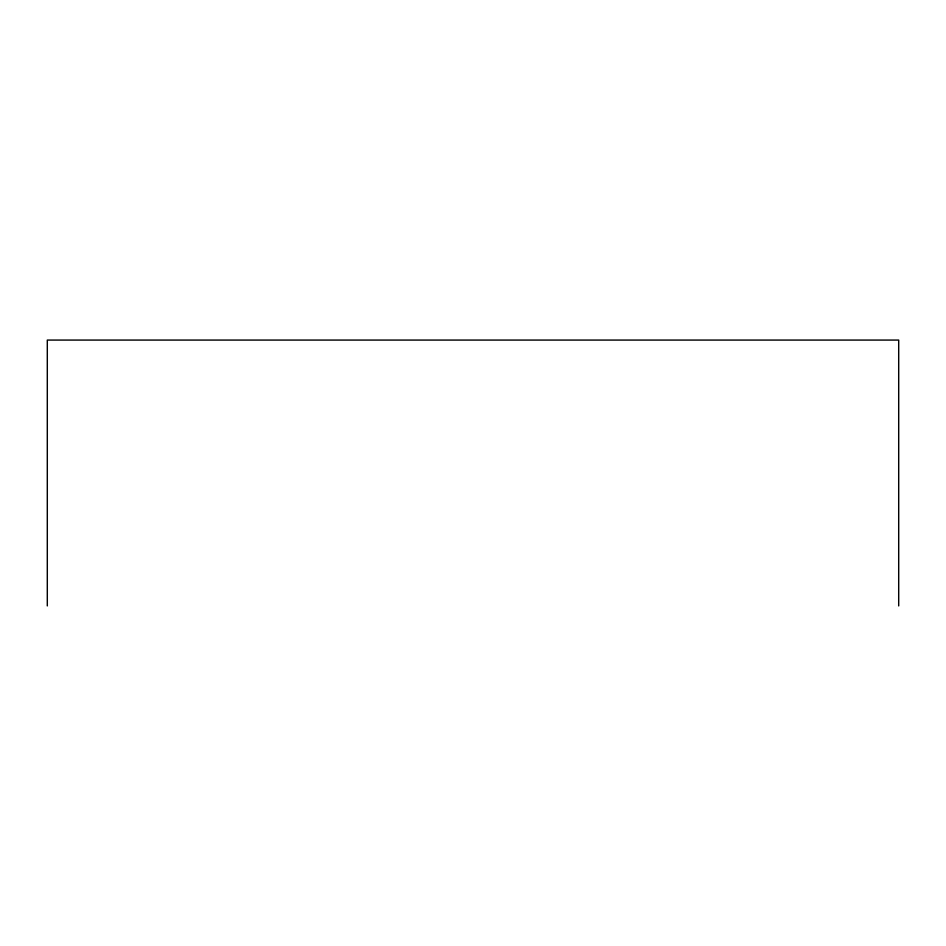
<?xml version="1.0" encoding="UTF-8"?>
<svg xmlns="http://www.w3.org/2000/svg" width="946" height="946" viewBox="0 0 946 946"><rect width="100%" height="100%" fill="white"/><g stroke="black" fill="none" stroke-linecap="round" stroke-linejoin="round"><path stroke-width="1.42" d="M898.7 605.925L898.7 340.075L47.3 340.075L47.3 605.925"/></g></svg>
